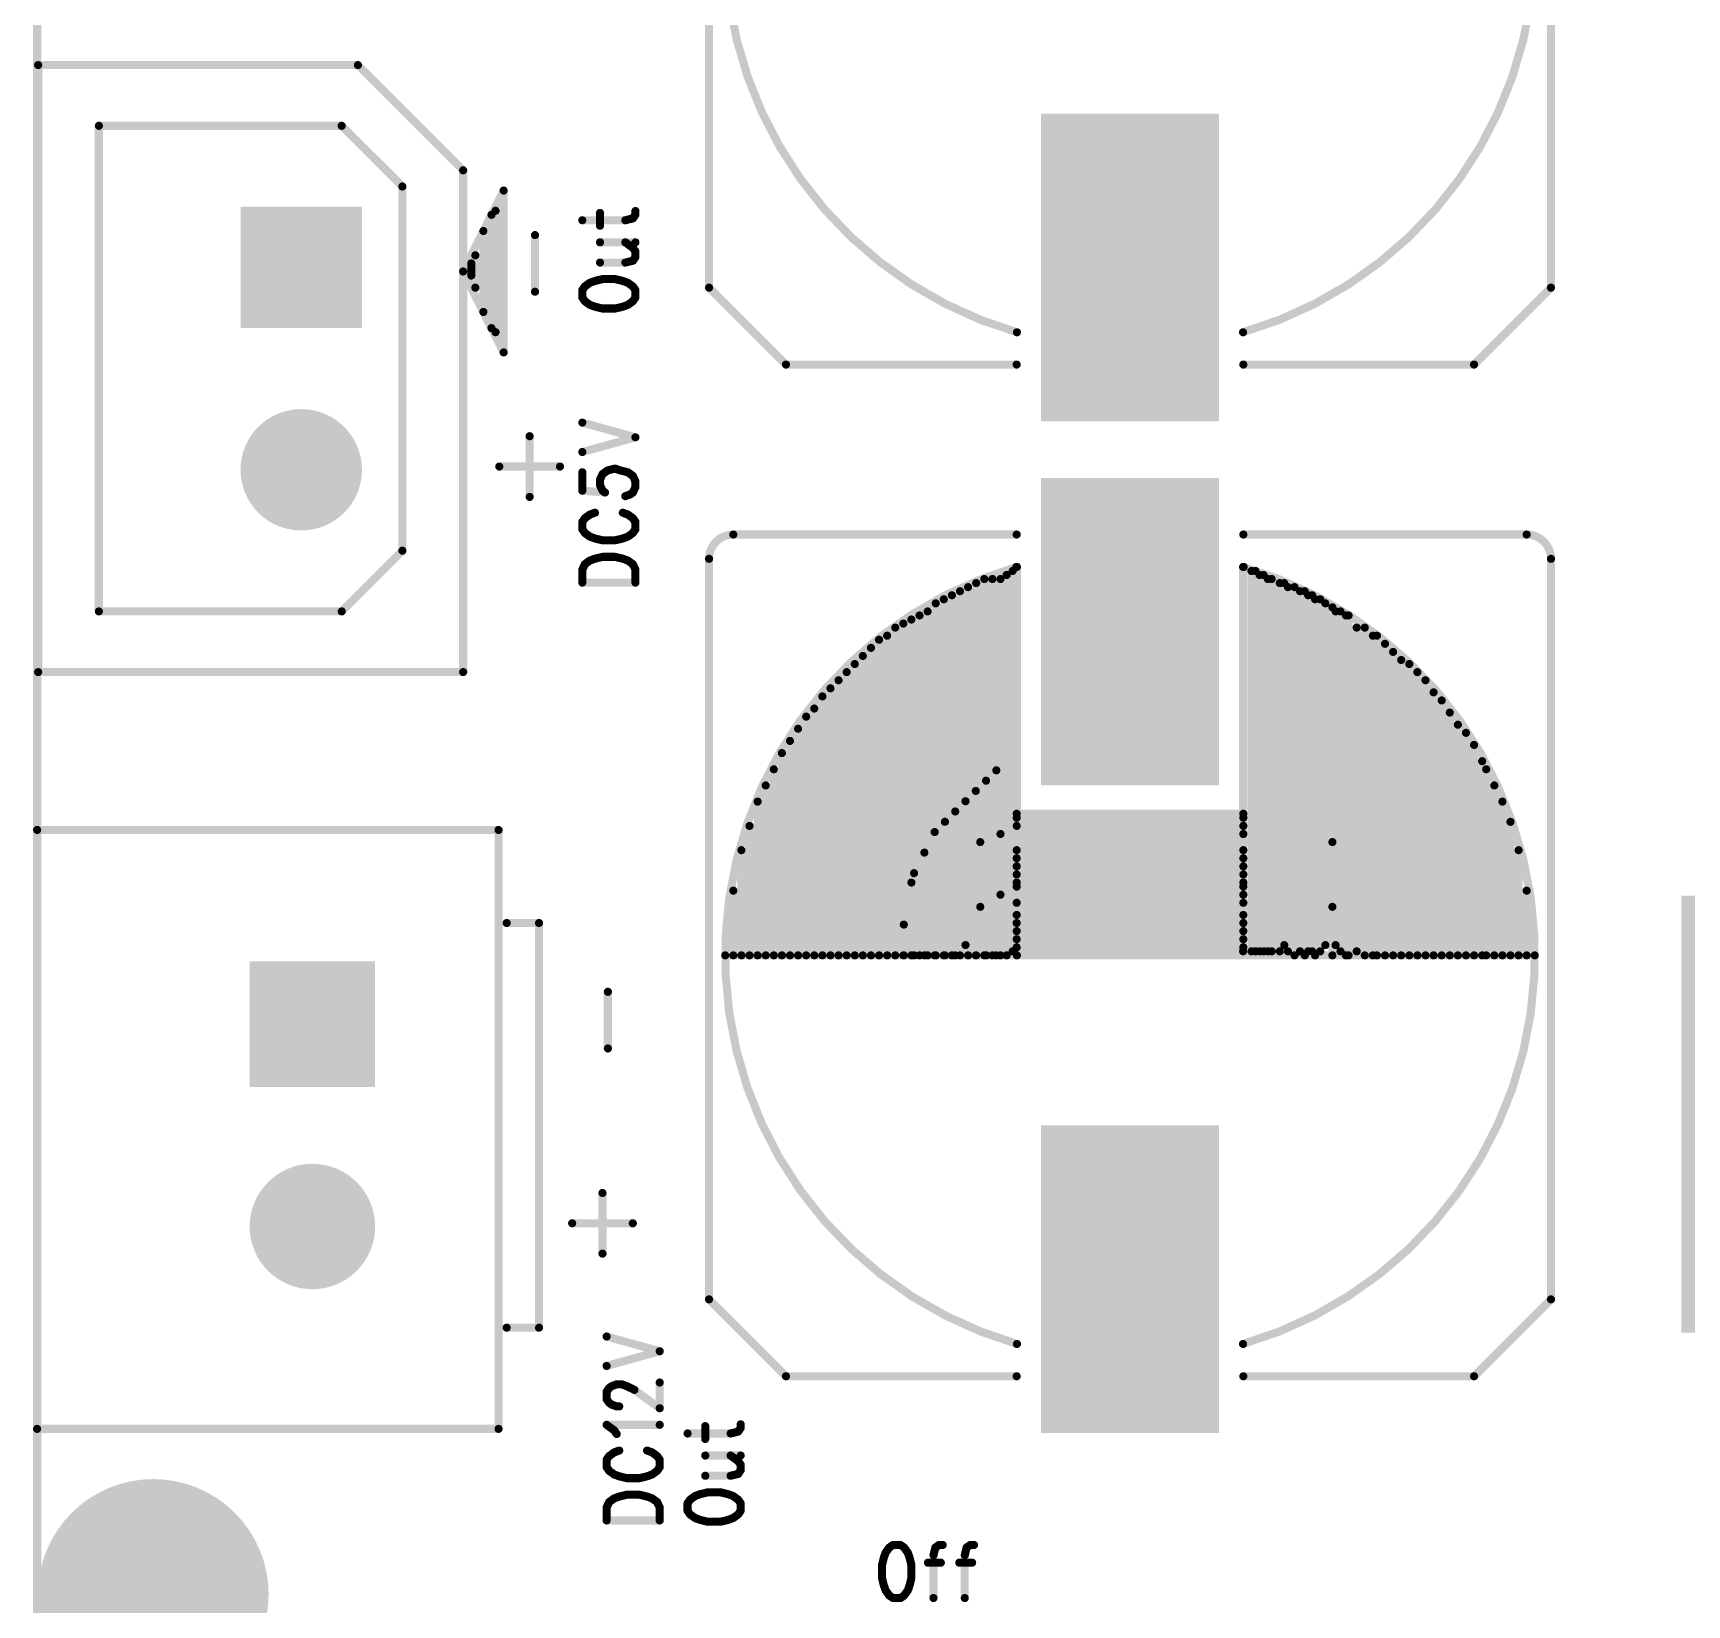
# Model space of a CAD drawing. Extents: x 97 to 206, y 100 to 175.
# Drawn here: x 99.95 to 120.38, y 140.47 to 159.9 of the extents above; entities that cross this region are included whole.
import ezdxf

# ---------------------------------------------------------------- set-up
doc = ezdxf.new("R2010")
doc.units = 0
doc.layers.get('0').update_dxf_attribs({"linetype": 'CONTINUOUS'})
doc.layers.add('MASK-TOP_PHO', color=10, linetype='CONTINUOUS')
doc.layers.add('SILK-TOP_PHO', color=9, linetype='CONTINUOUS')

# ---------------------------------------------------------------- blocks, each defined once
blk = doc.blocks.new('ROUND_1')
at = {"const_width": 0.050038}
blk.add_lwpolyline([(-0.025018, 0, 1), (0.025018, 0, 1)], format="xyb", close=True, dxfattribs=at)
blk = doc.blocks.new('ROUND_36')
at = {"const_width": 0.75006}
blk.add_lwpolyline([(-0.37503, 0, 1), (0.37503, 0, 1)], format="xyb", close=True, dxfattribs=at)
blk = doc.blocks.new('SQUARE_41')
blk.add_solid([(0.750062, 0.750062), (0.750062, -0.750062), (-0.750062, 0.750062), (-0.750062, -0.750062)])
blk = doc.blocks.new('ROUND_201')
at = {"const_width": 1.42494}
blk.add_lwpolyline([(-0.71247, 0, 1), (0.71247, 0, 1)], format="xyb", close=True, dxfattribs=at)
blk = doc.blocks.new('SQUARE_236')
blk.add_solid([(0.774954, 0.774954), (0.774954, -0.774954), (-0.774954, 0.774954), (-0.774954, -0.774954)])
blk = doc.blocks.new('ROUND_237')
at = {"const_width": 0.774954}
blk.add_lwpolyline([(-0.387476, 0, 1), (0.387476, 0, 1)], format="xyb", close=True, dxfattribs=at)
blk = doc.blocks.new('SQUARE_197')
blk.add_solid([(1.400048, 1.400048), (1.400048, -1.400048), (-1.400048, 1.400048), (-1.400048, -1.400048)])
blk = doc.blocks.new('SQUARE_227')
blk.add_solid([(1.099946, 1.099946), (1.099946, -1.099946), (-1.099946, 1.099946), (-1.099946, -1.099946)])

msp = doc.modelspace()

# ---------------------------------------------------------------- linework, layer by layer
at = {"layer": 'MASK-TOP_PHO'}
for points, const_width in [([(100.000054, 102.00005), (100.000054, 172.999908)], 0.100076), ([(113.4999, 157.80004), (113.4999, 156.200094)], 2.199892), ([(113.4999, 153.299922), (113.4999, 151.699976)], 2.199892), ([(121.708926, 147.839938), (121.708926, 145.239994)], 2.800096), ([(113.4999, 145.299938), (113.4999, 143.699992)], 2.199892)]:
    msp.add_lwpolyline(points, dxfattribs=dict(at, const_width=const_width))
at = {"layer": 'SILK-TOP_PHO', "const_width": 0.100076}
for points in [[(100.000054, 102.00005), (100.000054, 172.999908)], [(108.300012, 165.9001), (108.300012, 156.750004)], [(118.700042, 156.750004), (118.700042, 165.9001)], [(103.962708, 159.500062), (100.012754, 159.500062)], [(100.012754, 159.500062), (100.012754, 152.000204)], [(105.26268, 158.20009), (103.962708, 159.500062)], [(100.762816, 152.750012), (100.762816, 158.75)], [(100.762816, 158.75), (103.76281, 158.75)], [(103.76281, 158.75), (104.512618, 158.000192)], [(105.26268, 152.000204), (105.26268, 158.20009)], [(104.512618, 158.000192), (104.512618, 153.500074)], [(105.26268, 156.950156), (105.762806, 157.950154)], [(105.762806, 157.950154), (105.762806, 155.950158)], [(105.66273, 157.700218), (105.66273, 156.200094)], [(106.95305, 157.514798), (106.95305, 157.674056)], [(107.390692, 157.651196), (107.390692, 157.696662)], [(105.26268, 156.950156), (105.612692, 157.65018)], [(105.612692, 157.65018), (105.612692, 156.250132)], [(106.734356, 157.583124), (107.265724, 157.583124)], [(107.265724, 157.583124), (107.35945, 157.60573)], [(107.35945, 157.60573), (107.390692, 157.651196)], [(105.26268, 156.950156), (105.512616, 157.450028)], [(105.512616, 157.450028), (105.512616, 156.45003)], [(106.149902, 157.39999), (106.149902, 156.699966)], [(106.95305, 157.310328), (107.390692, 157.310328)], [(107.35945, 157.242256), (107.265724, 157.310328)], [(105.412794, 157.150054), (105.412794, 156.750004)], [(106.95305, 157.060392), (107.265724, 157.060392)], [(107.265724, 157.060392), (107.35945, 157.082998)], [(107.390692, 157.19679), (107.35945, 157.242256)], [(107.35945, 157.082998), (107.390692, 157.128464)], [(107.390692, 157.128464), (107.390692, 157.19679)], [(105.512616, 156.45003), (105.26268, 156.950156)], [(105.612692, 156.250132), (105.26268, 156.950156)], [(105.762806, 155.950158), (105.26268, 156.950156)], [(105.362756, 157.049978), (105.362756, 156.900118)], [(106.984292, 156.855922), (106.890566, 156.833062)], [(107.140502, 156.855922), (106.984292, 156.855922)], [(107.234482, 156.833062), (107.140502, 156.855922)], [(106.765598, 156.76499), (106.734356, 156.719524)], [(106.734356, 156.719524), (106.734356, 156.628592)], [(106.828082, 156.810456), (106.765598, 156.76499)], [(106.890566, 156.833062), (106.828082, 156.810456)], [(107.296966, 156.810456), (107.234482, 156.833062)], [(107.35945, 156.76499), (107.296966, 156.810456)], [(107.390692, 156.719524), (107.35945, 156.76499)], [(107.390692, 156.628592), (107.390692, 156.719524)], [(108.300012, 156.750004), (109.249972, 155.800044)], [(117.750082, 155.800044), (118.700042, 156.750004)], [(106.734356, 156.628592), (106.765598, 156.583126)], [(106.765598, 156.583126), (106.828082, 156.53766)], [(106.828082, 156.53766), (106.890566, 156.5148)], [(106.890566, 156.5148), (106.984292, 156.492194)], [(106.984292, 156.492194), (107.140502, 156.492194)], [(107.140502, 156.492194), (107.234482, 156.5148)], [(107.234482, 156.5148), (107.296966, 156.53766)], [(107.296966, 156.53766), (107.35945, 156.583126)], [(107.35945, 156.583126), (107.390692, 156.628592)], [(109.249972, 155.800044), (112.100106, 155.800044)], [(114.899948, 155.800044), (117.750082, 155.800044)], [(106.734356, 155.083002), (107.390692, 154.901138)], [(106.083862, 154.914854), (106.083862, 154.164792)], [(106.734356, 154.719528), (107.390692, 154.901138)], [(105.708704, 154.53995), (106.458766, 154.53995)], [(106.734356, 154.469338), (106.734356, 154.242262)], [(106.95305, 154.37866), (106.984292, 154.446732)], [(106.984292, 154.446732), (107.046776, 154.492198)], [(107.046776, 154.492198), (107.140502, 154.514804)], [(107.140502, 154.514804), (107.20324, 154.492198)], [(107.20324, 154.492198), (107.296966, 154.469338)], [(107.296966, 154.469338), (107.35945, 154.423872)], [(107.35945, 154.423872), (107.390692, 154.3558)], [(106.734356, 154.242262), (107.015534, 154.219402)], [(106.95305, 154.310334), (106.95305, 154.37866)], [(106.984292, 154.242262), (106.95305, 154.310334)], [(107.015534, 154.219402), (106.984292, 154.242262)], [(107.328208, 154.196796), (107.265724, 154.173936)], [(107.35945, 154.219402), (107.328208, 154.196796)], [(107.390692, 154.287728), (107.35945, 154.219402)], [(107.390692, 154.3558), (107.390692, 154.287728)], [(106.765598, 153.90114), (106.734356, 153.855928)], [(106.734356, 153.855928), (106.734356, 153.764996)], [(106.828082, 153.946606), (106.765598, 153.90114)], [(106.890566, 153.969466), (106.828082, 153.946606)], [(107.296966, 153.946606), (107.234482, 153.969466)], [(107.35945, 153.90114), (107.296966, 153.946606)], [(107.390692, 153.855928), (107.35945, 153.90114)], [(107.390692, 153.764996), (107.390692, 153.855928)], [(106.734356, 153.764996), (106.765598, 153.71953)], [(106.765598, 153.71953), (106.828082, 153.674064)], [(106.828082, 153.674064), (106.890566, 153.651204)], [(106.890566, 153.651204), (106.984292, 153.628598)], [(106.984292, 153.628598), (107.140502, 153.628598)], [(107.140502, 153.628598), (107.234482, 153.651204)], [(107.234482, 153.651204), (107.296966, 153.674064)], [(107.296966, 153.674064), (107.35945, 153.71953)], [(107.35945, 153.71953), (107.390692, 153.764996)], [(112.100106, 153.699972), (108.599986, 153.699972)], [(118.400068, 153.699972), (114.899948, 153.699972)], [(104.512618, 153.500074), (103.76281, 152.750012)], [(106.765598, 153.333196), (106.828082, 153.378408)], [(106.828082, 153.378408), (106.890566, 153.401268)], [(106.890566, 153.401268), (106.984292, 153.423874)], [(106.984292, 153.423874), (107.140502, 153.423874)], [(107.140502, 153.423874), (107.234482, 153.401268)], [(107.234482, 153.401268), (107.296966, 153.378408)], [(107.296966, 153.378408), (107.35945, 153.333196)], [(108.300012, 153.399998), (108.300012, 144.249902)], [(118.700042, 144.249902), (118.700042, 153.399998)], [(106.734356, 153.26487), (106.765598, 153.333196)], [(106.734356, 153.105866), (106.734356, 153.26487)], [(107.35945, 153.333196), (107.390692, 153.26487)], [(107.390692, 153.26487), (107.390692, 153.105866)], [(111.9759, 148.500084), (111.9759, 153.2001)], [(112.050068, 148.550122), (112.050068, 153.249884)], [(112.1029, 148.500084), (112.1029, 153.299922)], [(114.8969, 148.550884), (114.8969, 153.299922)], [(115.000024, 153.249884), (115.000024, 148.550122)], [(115.0493, 148.550884), (115.0493, 153.249884)], [(115.1001, 153.2001), (115.1001, 148.550122)], [(115.149884, 148.550122), (115.149884, 153.2001)], [(106.734356, 153.105866), (107.390692, 153.105866)], [(111.400082, 152.999948), (111.400082, 148.500084)], [(111.499904, 148.500084), (111.499904, 153.049986)], [(111.59998, 153.100024), (111.59998, 148.500084)], [(111.700056, 148.500084), (111.700056, 153.150062)], [(111.799878, 148.500084), (111.799878, 153.150062)], [(111.899954, 153.150062), (111.899954, 148.500084)], [(115.2017, 148.550884), (115.2017, 153.150062)], [(115.24996, 148.550122), (115.24996, 153.150062)], [(115.350036, 153.100024), (115.350036, 148.550122)], [(115.4049, 148.627084), (115.4049, 153.100024)], [(115.450112, 148.550122), (115.450112, 153.049986)], [(115.5319, 148.500084), (115.5319, 153.049986)], [(115.599972, 152.999948), (115.599972, 148.550122)], [(115.6589, 148.500084), (115.6589, 152.999948)], [(111.100108, 148.500084), (111.100108, 152.850088)], [(111.19993, 152.900126), (111.19993, 148.500084)], [(111.300006, 148.500084), (111.300006, 152.94991)], [(115.700048, 152.94991), (115.700048, 148.550122)], [(115.750086, 148.550122), (115.750086, 152.94991)], [(115.7859, 148.500084), (115.7859, 152.900126)], [(115.849908, 152.900126), (115.849908, 148.550122)], [(115.9129, 148.627084), (115.9129, 152.850088)], [(116.000022, 148.500084), (116.000022, 152.80005)], [(103.76281, 152.750012), (100.762816, 152.750012)], [(110.700058, 148.500084), (110.700058, 152.599898)], [(110.79988, 152.649936), (110.79988, 148.500084)], [(110.899956, 148.500084), (110.899956, 152.699974)], [(111.000032, 152.750012), (111.000032, 148.500084)], [(116.0399, 148.627084), (116.0399, 152.750012)], [(116.100098, 152.750012), (116.100098, 148.550122)], [(116.1669, 148.500084), (116.1669, 152.699974)], [(116.19992, 148.500084), (116.19992, 152.699974)], [(110.400084, 148.500084), (110.400084, 152.4)], [(110.499906, 148.500084), (110.499906, 152.450038)], [(110.599982, 148.500084), (110.599982, 152.550114)], [(116.299996, 152.550114), (116.299996, 148.550122)], [(116.400072, 148.500084), (116.400072, 152.550114)], [(116.499894, 148.500084), (116.499894, 152.450038)], [(116.549932, 148.500084), (116.549932, 152.450038)], [(110.199932, 148.500084), (110.199932, 152.200102)], [(110.300008, 148.500084), (110.300008, 152.299924)], [(116.650008, 148.500084), (116.650008, 152.349962)], [(116.750084, 148.500084), (116.750084, 152.249886)], [(116.849906, 148.500084), (116.849906, 152.150064)], [(100.012754, 152.000204), (105.26268, 152.000204)], [(110.000034, 148.500084), (110.000034, 151.99995)], [(110.10011, 148.500084), (110.10011, 152.100026)], [(116.949982, 148.500084), (116.949982, 152.100026)], [(117.050058, 148.500084), (117.050058, 151.99995)], [(109.799882, 148.500084), (109.799882, 151.800052)], [(109.899958, 148.500084), (109.899958, 151.899874)], [(117.14988, 148.500084), (117.14988, 151.899874)], [(117.249956, 148.500084), (117.249956, 151.750014)], [(109.599984, 148.500084), (109.599984, 151.550116)], [(109.70006, 148.500084), (109.70006, 151.699976)], [(117.350032, 148.500084), (117.350032, 151.649938)], [(109.499908, 148.500084), (109.499908, 151.45004)], [(117.450108, 148.500084), (117.450108, 151.500078)], [(117.54993, 148.500084), (117.54993, 151.349964)], [(109.30001, 148.500084), (109.30001, 151.150066)], [(109.400086, 148.500084), (109.400086, 151.299926)], [(117.650006, 148.500084), (117.650006, 151.249888)], [(109.199934, 148.500084), (109.199934, 150.999952)], [(117.750082, 148.500084), (117.750082, 151.100028)], [(109.100112, 148.500084), (109.100112, 150.800054)], [(111.8489, 148.500084), (111.8489, 150.786084)], [(117.849904, 148.500084), (117.849904, 150.899876)], [(117.899942, 148.500084), (117.899942, 150.800054)], [(109.000036, 148.500084), (109.000036, 150.599902)], [(111.5949, 148.500084), (111.5949, 150.532084)], [(111.7219, 148.500084), (111.7219, 150.659084)], [(118.000018, 148.500084), (118.000018, 150.599902)], [(108.89996, 148.500084), (108.89996, 150.400004)], [(111.4679, 148.627084), (111.4679, 150.405084)], [(118.100094, 148.500084), (118.100094, 150.400004)], [(111.2139, 148.500084), (111.2139, 150.151084)], [(111.3409, 148.500084), (111.3409, 150.278084)], [(114.899948, 150.24989), (112.100106, 150.24989)], [(114.899948, 150.200106), (112.100106, 150.200106)], [(118.199916, 148.500084), (118.199916, 150.150068)], [(100.000054, 150.049992), (100.000054, 142.649956)], [(105.700068, 150.049992), (100.000054, 150.049992)], [(105.700068, 142.649956), (105.700068, 150.049992)], [(108.799884, 148.500084), (108.799884, 150.10003)], [(111.0869, 148.500084), (111.0869, 150.024084)], [(114.899948, 149.999954), (111.899954, 149.999954)], [(114.899948, 150.10003), (112.100106, 150.10003)], [(108.700062, 148.500084), (108.700062, 149.800056)], [(110.9599, 148.500084), (110.9599, 149.770084)], [(116.000022, 149.899878), (111.650018, 149.899878)], [(114.899948, 149.800056), (112.100106, 149.800056)], [(114.899948, 149.69998), (112.100106, 149.69998)], [(118.299992, 148.500084), (118.299992, 149.800056)], [(110.8329, 148.500084), (110.8329, 149.516084)], [(114.899948, 149.599904), (112.100106, 149.599904)], [(114.899948, 149.500082), (112.100106, 149.500082)], [(108.599986, 148.500084), (108.599986, 149.29993)], [(110.79988, 148.500084), (110.79988, 149.400006)], [(114.899948, 149.400006), (112.100106, 149.400006)], [(114.899948, 149.349968), (112.100106, 149.349968)], [(118.400068, 148.500084), (118.400068, 149.29993)], [(116.000022, 149.100032), (111.650018, 149.100032)], [(114.899948, 149.249892), (111.899954, 149.249892)], [(114.899948, 149.15007), (112.100106, 149.15007)], [(105.79989, 148.89988), (106.19994, 148.89988)], [(106.19994, 148.89988), (106.19994, 143.89989)], [(110.7059, 148.500084), (110.7059, 148.881084)], [(114.899948, 148.999956), (112.100106, 148.999956)], [(114.899948, 148.89988), (112.100106, 148.89988)], [(114.899948, 148.800058), (112.100106, 148.800058)], [(114.899948, 148.699982), (112.100106, 148.699982)], [(118.49989, 148.500084), (108.49991, 148.500084)], [(114.899948, 148.599906), (112.100106, 148.599906)], [(107.050078, 148.049996), (107.050078, 147.349972)], [(106.983784, 145.56486), (106.983784, 144.814798)], [(106.60888, 145.189956), (107.358688, 145.189956)], [(108.300012, 144.249902), (109.249972, 143.299942)], [(117.750082, 143.299942), (118.700042, 144.249902)], [(106.19994, 143.89989), (105.79989, 143.89989)], [(107.03433, 143.790924), (107.690666, 143.60906)], [(107.03433, 143.427196), (107.690666, 143.60906)], [(107.065572, 143.154654), (107.096814, 143.17726)], [(107.096814, 143.17726), (107.159298, 143.20012)], [(107.159298, 143.20012), (107.221782, 143.20012)], [(107.221782, 143.20012), (107.284266, 143.17726)], [(107.284266, 143.17726), (107.378246, 143.131794)], [(107.690666, 142.904464), (107.690666, 143.222726)], [(109.249972, 143.299942), (112.100106, 143.299942)], [(114.899948, 143.299942), (117.750082, 143.299942)], [(107.03433, 143.109188), (107.065572, 143.154654)], [(107.03433, 143.018256), (107.03433, 143.109188)], [(107.065572, 142.97279), (107.03433, 143.018256)], [(107.096814, 142.94993), (107.065572, 142.97279)], [(107.378246, 143.131794), (107.690666, 142.904464)], [(107.159298, 142.927324), (107.096814, 142.94993)], [(107.19054, 142.927324), (107.159298, 142.927324)], [(100.000054, 142.649956), (105.700068, 142.649956)], [(107.128056, 142.631922), (107.03433, 142.699994)], [(107.03433, 142.699994), (107.690666, 142.699994)], [(107.159298, 142.586456), (107.128056, 142.631922)], [(108.034328, 142.59306), (108.565696, 142.59306)], [(108.253022, 142.524988), (108.253022, 142.683992)], [(108.565696, 142.59306), (108.659422, 142.61592)], [(108.659422, 142.61592), (108.690664, 142.661386)], [(108.690664, 142.661386), (108.690664, 142.706852)], [(107.128056, 142.359126), (107.065572, 142.31366)], [(107.19054, 142.381732), (107.128056, 142.359126)], [(107.59694, 142.359126), (107.534456, 142.381732)], [(107.659424, 142.31366), (107.59694, 142.359126)], [(107.065572, 142.31366), (107.03433, 142.268194)], [(107.03433, 142.268194), (107.03433, 142.177262)], [(107.03433, 142.177262), (107.065572, 142.131796)], [(107.690666, 142.268194), (107.659424, 142.31366)], [(107.659424, 142.131796), (107.690666, 142.177262)], [(107.690666, 142.177262), (107.690666, 142.268194)], [(108.253022, 142.320518), (108.690664, 142.320518)], [(108.659422, 142.252192), (108.565696, 142.320518)], [(108.690664, 142.206726), (108.659422, 142.252192)], [(108.659422, 142.093188), (108.690664, 142.138654)], [(108.690664, 142.138654), (108.690664, 142.206726)], [(107.065572, 142.131796), (107.128056, 142.08633)], [(107.128056, 142.08633), (107.19054, 142.063724)], [(107.19054, 142.063724), (107.284266, 142.040864)], [(107.284266, 142.040864), (107.44073, 142.040864)], [(107.44073, 142.040864), (107.534456, 142.063724)], [(107.534456, 142.063724), (107.59694, 142.08633)], [(107.59694, 142.08633), (107.659424, 142.131796)], [(108.253022, 142.070328), (108.565696, 142.070328)], [(108.565696, 142.070328), (108.659422, 142.093188)], [(107.03433, 141.67739), (107.065572, 141.745462)], [(107.065572, 141.745462), (107.128056, 141.790928)], [(107.128056, 141.790928), (107.19054, 141.813534)], [(107.19054, 141.813534), (107.284266, 141.836394)], [(107.284266, 141.836394), (107.44073, 141.836394)], [(107.44073, 141.836394), (107.534456, 141.813534)], [(107.534456, 141.813534), (107.59694, 141.790928)], [(107.59694, 141.790928), (107.659424, 141.745462)], [(107.659424, 141.745462), (107.690666, 141.67739)], [(108.06557, 141.774926), (108.034328, 141.72946)], [(108.128054, 141.820392), (108.06557, 141.774926)], [(108.190538, 141.843252), (108.128054, 141.820392)], [(108.284264, 141.865858), (108.190538, 141.843252)], [(108.440728, 141.865858), (108.284264, 141.865858)], [(108.534454, 141.843252), (108.440728, 141.865858)], [(108.596938, 141.820392), (108.534454, 141.843252)], [(108.659422, 141.774926), (108.596938, 141.820392)], [(108.690664, 141.72946), (108.659422, 141.774926)], [(107.03433, 141.518132), (107.03433, 141.67739)], [(107.690666, 141.67739), (107.690666, 141.518132)], [(108.034328, 141.72946), (108.034328, 141.638528)], [(108.034328, 141.638528), (108.06557, 141.593062)], [(108.06557, 141.593062), (108.128054, 141.54785)], [(108.128054, 141.54785), (108.190538, 141.52499)], [(108.534454, 141.52499), (108.596938, 141.54785)], [(108.596938, 141.54785), (108.659422, 141.593062)], [(108.659422, 141.593062), (108.690664, 141.638528)], [(108.690664, 141.638528), (108.690664, 141.72946)], [(107.03433, 141.518132), (107.690666, 141.518132)], [(108.190538, 141.52499), (108.284264, 141.502384)], [(108.284264, 141.502384), (108.440728, 141.502384)], [(108.440728, 141.502384), (108.534454, 141.52499)], [(110.481872, 141.121892), (110.459012, 141.059408)], [(110.527338, 141.184376), (110.481872, 141.121892)], [(110.572804, 141.215618), (110.527338, 141.184376)], [(110.663736, 141.215618), (110.572804, 141.215618)], [(110.709202, 141.184376), (110.663736, 141.215618)], [(110.754668, 141.121892), (110.709202, 141.184376)], [(110.777274, 141.059408), (110.754668, 141.121892)], [(111.095536, 141.184376), (111.072676, 141.09065)], [(111.141002, 141.215618), (111.095536, 141.184376)], [(111.186468, 141.215618), (111.141002, 141.215618)], [(111.48187, 141.184376), (111.45901, 141.09065)], [(111.527336, 141.215618), (111.48187, 141.184376)], [(111.572802, 141.215618), (111.527336, 141.215618)], [(110.459012, 141.059408), (110.436406, 140.965682)], [(110.436406, 140.965682), (110.436406, 140.809472)], [(110.79988, 140.965682), (110.777274, 141.059408)], [(110.79988, 140.809472), (110.79988, 140.965682)], [(111.004604, 140.996924), (111.163608, 140.996924)], [(111.072676, 141.09065), (111.072676, 140.559282)], [(111.390938, 140.996924), (111.549942, 140.996924)], [(111.45901, 141.09065), (111.45901, 140.559282)], [(110.436406, 140.809472), (110.459012, 140.715746)], [(110.459012, 140.715746), (110.481872, 140.653008)], [(110.754668, 140.653008), (110.777274, 140.715746)], [(110.777274, 140.715746), (110.79988, 140.809472)], [(110.481872, 140.653008), (110.527338, 140.590524)], [(110.527338, 140.590524), (110.572804, 140.559282)], [(110.572804, 140.559282), (110.663736, 140.559282)], [(110.663736, 140.559282), (110.709202, 140.590524)], [(110.709202, 140.590524), (110.754668, 140.653008)]]:
    msp.add_lwpolyline(points, dxfattribs=at)
for points in [[(112.09528, 165.798754, 0.7501249), (112.103662, 156.198824)], [(114.896138, 156.198824, 0.7501624), (114.90452, 165.798754)], [(108.599986, 153.699972, 0.4142136), (108.300012, 153.399998)], [(118.700042, 153.399998, 0.4142136), (118.400068, 153.699972)], [(112.09528, 153.298652, 0.7501194), (112.103662, 143.698976)], [(114.896138, 143.698976, 0.7501569), (114.90452, 153.298652)]]:
    msp.add_lwpolyline(points, format="xyb", dxfattribs=at)

# ---------------------------------------------------------------- block references
at = {"layer": 'MASK-TOP_PHO'}
for name, p in [('SQUARE_227', (113.4999, 157.80004)), ('SQUARE_41', (103.262684, 157.000194)), ('SQUARE_227', (113.4999, 156.200094)), ('ROUND_36', (103.262684, 154.500072)), ('SQUARE_227', (113.4999, 153.299922)), ('SQUARE_227', (113.4999, 151.699976)), ('SQUARE_197', (121.708926, 147.839938)), ('SQUARE_236', (103.400098, 147.649946)), ('SQUARE_197', (121.708926, 145.239994)), ('SQUARE_227', (113.4999, 145.299938)), ('ROUND_237', (103.400098, 145.150078)), ('SQUARE_227', (113.4999, 143.699992)), ('ROUND_201', (101.4349, 140.605002))]:
    msp.add_blockref(name, p, dxfattribs=at)
at = {"layer": 'SILK-TOP_PHO'}
for p in [(100.012754, 159.500062), (103.962708, 159.500062), (100.762816, 158.75), (103.76281, 158.75), (103.76281, 158.75), (105.26268, 158.20009), (105.26268, 158.20009), (104.512618, 158.000192), (105.762806, 157.950154), (105.66273, 157.700218), (106.95305, 157.674056), (107.390692, 157.696662), (105.612692, 157.65018), (106.734356, 157.583124), (106.95305, 157.514798), (107.265724, 157.583124), (107.35945, 157.60573), (107.390692, 157.651196), (105.512616, 157.450028), (106.149902, 157.39999), (106.95305, 157.310328), (107.265724, 157.310328), (107.390692, 157.310328), (105.412794, 157.150054), (106.95305, 157.060392), (107.265724, 157.060392), (107.35945, 157.242256), (107.35945, 157.082998), (107.390692, 157.19679), (107.390692, 157.128464), (105.26268, 156.950156), (105.26268, 156.950156), (105.26268, 156.950156), (105.26268, 156.950156), (105.26268, 156.950156), (105.362756, 157.049978), (105.362756, 156.900118), (106.984292, 156.855922), (107.140502, 156.855922), (105.412794, 156.750004), (106.149902, 156.699966), (106.734356, 156.719524), (106.765598, 156.76499), (106.828082, 156.810456), (106.890566, 156.833062), (107.234482, 156.833062), (107.296966, 156.810456), (107.35945, 156.76499), (107.390692, 156.719524), (108.300012, 156.750004), (118.700042, 156.750004), (105.512616, 156.45003), (106.734356, 156.628592), (106.734356, 156.628592), (106.765598, 156.583126), (106.828082, 156.53766), (106.890566, 156.5148), (106.984292, 156.492194), (107.140502, 156.492194), (107.234482, 156.5148), (107.296966, 156.53766), (107.35945, 156.583126), (107.390692, 156.628592), (105.612692, 156.250132), (105.66273, 156.200094), (112.103662, 156.198824), (114.896138, 156.198824), (105.762806, 155.950158), (109.249972, 155.800044), (112.100106, 155.800044), (114.899948, 155.800044), (117.750082, 155.800044), (106.734356, 155.083002), (106.083862, 154.914854), (107.390692, 154.901138), (107.390692, 154.901138), (106.734356, 154.719528), (105.708704, 154.53995), (106.458766, 154.53995), (106.734356, 154.469338), (106.984292, 154.446732), (107.046776, 154.492198), (107.140502, 154.514804), (107.20324, 154.492198), (107.296966, 154.469338), (107.35945, 154.423872), (106.734356, 154.242262), (106.95305, 154.37866), (106.95305, 154.310334), (106.984292, 154.242262), (107.015534, 154.219402), (107.328208, 154.196796), (107.35945, 154.219402), (107.390692, 154.3558), (107.390692, 154.287728), (106.083862, 154.164792), (107.265724, 154.173936), (106.734356, 153.855928), (106.765598, 153.90114), (106.828082, 153.946606), (106.890566, 153.969466), (107.234482, 153.969466), (107.296966, 153.946606), (107.35945, 153.90114), (107.390692, 153.855928), (106.734356, 153.764996), (106.765598, 153.71953), (106.828082, 153.674064), (106.890566, 153.651204), (106.984292, 153.628598), (107.140502, 153.628598), (107.234482, 153.651204), (107.296966, 153.674064), (107.35945, 153.71953), (107.390692, 153.764996), (108.599986, 153.699972), (108.599986, 153.699972), (112.100106, 153.699972), (114.899948, 153.699972), (118.400068, 153.699972), (118.400068, 153.699972), (104.512618, 153.500074), (106.828082, 153.378408), (106.828082, 153.378408), (106.890566, 153.401268), (106.984292, 153.423874), (107.140502, 153.423874), (107.234482, 153.401268), (107.296966, 153.378408), (107.296966, 153.378408), (108.300012, 153.399998), (108.300012, 153.399998), (118.700042, 153.399998), (118.700042, 153.399998), (106.734356, 153.26487), (106.765598, 153.333196), (107.35945, 153.333196), (107.390692, 153.26487), (111.9759, 153.2001), (112.050068, 153.249884), (112.09528, 153.298652), (112.1029, 153.299922), (114.8969, 153.299922), (114.90452, 153.298652), (115.000024, 153.249884), (115.0493, 153.249884), (115.1001, 153.2001), (115.149884, 153.2001), (106.734356, 153.105866), (106.734356, 153.105866), (107.390692, 153.105866), (107.390692, 153.105866), (111.400082, 152.999948), (111.499904, 153.049986), (111.59998, 153.100024), (111.700056, 153.150062), (111.799878, 153.150062), (111.899954, 153.150062), (115.2017, 153.150062), (115.24996, 153.150062), (115.350036, 153.100024), (115.4049, 153.100024), (115.450112, 153.049986), (115.5319, 153.049986), (115.599972, 152.999948), (115.6589, 152.999948), (111.100108, 152.850088), (111.19993, 152.900126), (111.300006, 152.94991), (115.700048, 152.94991), (115.750086, 152.94991), (115.7859, 152.900126), (115.849908, 152.900126), (115.9129, 152.850088), (116.000022, 152.80005), (100.762816, 152.750012), (103.76281, 152.750012), (110.700058, 152.599898), (110.79988, 152.649936), (110.899956, 152.699974), (111.000032, 152.750012), (116.0399, 152.750012), (116.100098, 152.750012), (116.1669, 152.699974), (116.19992, 152.699974), (110.400084, 152.4), (110.499906, 152.450038), (110.599982, 152.550114), (116.299996, 152.550114), (116.400072, 152.550114), (116.499894, 152.450038), (116.549932, 152.450038), (110.199932, 152.200102), (110.300008, 152.299924), (116.650008, 152.349962), (116.750084, 152.249886), (116.849906, 152.150064), (100.012754, 152.000204), (105.26268, 152.000204), (110.000034, 151.99995), (110.10011, 152.100026), (116.949982, 152.100026), (117.050058, 151.99995), (109.799882, 151.800052), (109.899958, 151.899874), (117.14988, 151.899874), (117.249956, 151.750014), (109.599984, 151.550116), (109.70006, 151.699976), (117.350032, 151.649938), (109.499908, 151.45004), (117.450108, 151.500078), (117.54993, 151.349964), (109.30001, 151.150066), (109.400086, 151.299926), (117.650006, 151.249888), (109.199934, 150.999952), (117.750082, 151.100028), (109.100112, 150.800054), (111.8489, 150.786084), (117.849904, 150.899876), (117.899942, 150.800054), (109.000036, 150.599902), (111.5949, 150.532084), (111.7219, 150.659084), (118.000018, 150.599902), (108.89996, 150.400004), (111.4679, 150.405084), (118.100094, 150.400004), (111.2139, 150.151084), (111.3409, 150.278084), (112.100106, 150.24989), (112.100106, 150.200106), (114.899948, 150.24989), (114.899948, 150.200106), (118.199916, 150.150068), (100.000054, 150.049992), (100.000054, 150.049992), (105.700068, 150.049992), (108.799884, 150.10003), (111.0869, 150.024084), (111.899954, 149.999954), (112.100106, 150.10003), (114.899948, 150.10003), (114.899948, 149.999954), (108.700062, 149.800056), (110.9599, 149.770084), (111.650018, 149.899878), (112.100106, 149.800056), (112.100106, 149.69998), (114.899948, 149.800056), (114.899948, 149.69998), (116.000022, 149.899878), (118.299992, 149.800056), (110.8329, 149.516084), (112.100106, 149.599904), (112.100106, 149.500082), (114.899948, 149.599904), (114.899948, 149.500082), (108.599986, 149.29993), (110.79988, 149.400006), (112.100106, 149.400006), (112.100106, 149.349968), (114.899948, 149.400006), (114.899948, 149.349968), (118.400068, 149.29993), (111.650018, 149.100032), (111.899954, 149.249892), (112.100106, 149.15007), (114.899948, 149.249892), (114.899948, 149.15007), (116.000022, 149.100032), (105.79989, 148.89988), (106.19994, 148.89988), (110.7059, 148.881084), (112.100106, 148.999956), (112.100106, 148.89988), (114.899948, 148.999956), (114.899948, 148.89988), (112.100106, 148.800058), (112.100106, 148.699982), (114.899948, 148.800058), (114.899948, 148.699982), (108.49991, 148.500084), (108.599986, 148.500084), (108.700062, 148.500084), (108.799884, 148.500084), (108.89996, 148.500084), (109.000036, 148.500084), (109.100112, 148.500084), (109.199934, 148.500084), (109.30001, 148.500084), (109.400086, 148.500084), (109.499908, 148.500084), (109.599984, 148.500084), (109.70006, 148.500084), (109.799882, 148.500084), (109.899958, 148.500084), (110.000034, 148.500084), (110.10011, 148.500084), (110.199932, 148.500084), (110.300008, 148.500084), (110.400084, 148.500084), (110.499906, 148.500084), (110.599982, 148.500084), (110.700058, 148.500084), (110.7059, 148.500084), (110.79988, 148.500084), (110.79988, 148.500084), (110.8329, 148.500084), (110.899956, 148.500084), (110.9599, 148.500084), (111.000032, 148.500084), (111.0869, 148.500084), (111.100108, 148.500084), (111.19993, 148.500084), (111.2139, 148.500084), (111.300006, 148.500084), (111.3409, 148.500084), (111.400082, 148.500084), (111.4679, 148.627084), (111.499904, 148.500084), (111.5949, 148.500084), (111.59998, 148.500084), (111.700056, 148.500084), (111.7219, 148.500084), (111.799878, 148.500084), (111.8489, 148.500084), (111.899954, 148.500084), (111.9759, 148.500084), (112.050068, 148.550122), (112.100106, 148.599906), (112.1029, 148.500084), (114.8969, 148.550884), (114.899948, 148.599906), (115.000024, 148.550122), (115.0493, 148.550884), (115.1001, 148.550122), (115.149884, 148.550122), (115.2017, 148.550884), (115.24996, 148.550122), (115.350036, 148.550122), (115.4049, 148.627084), (115.450112, 148.550122), (115.5319, 148.500084), (115.599972, 148.550122), (115.6589, 148.500084), (115.700048, 148.550122), (115.750086, 148.550122), (115.7859, 148.500084), (115.849908, 148.550122), (115.9129, 148.627084), (116.000022, 148.500084), (116.0399, 148.627084), (116.100098, 148.550122), (116.1669, 148.500084), (116.19992, 148.500084), (116.299996, 148.550122), (116.400072, 148.500084), (116.499894, 148.500084), (116.549932, 148.500084), (116.650008, 148.500084), (116.750084, 148.500084), (116.849906, 148.500084), (116.949982, 148.500084), (117.050058, 148.500084), (117.14988, 148.500084), (117.249956, 148.500084), (117.350032, 148.500084), (117.450108, 148.500084), (117.54993, 148.500084), (117.650006, 148.500084), (117.750082, 148.500084), (117.849904, 148.500084), (117.899942, 148.500084), (118.000018, 148.500084), (118.100094, 148.500084), (118.199916, 148.500084), (118.299992, 148.500084), (118.400068, 148.500084), (118.49989, 148.500084), (107.050078, 148.049996), (107.050078, 147.349972), (106.983784, 145.56486), (106.60888, 145.189956), (107.358688, 145.189956), (106.983784, 144.814798), (108.300012, 144.249902), (118.700042, 144.249902), (105.79989, 143.89989), (106.19994, 143.89989), (107.03433, 143.790924), (107.690666, 143.60906), (107.690666, 143.60906), (112.103662, 143.698976), (114.896138, 143.698976), (107.03433, 143.427196), (107.096814, 143.17726), (107.159298, 143.20012), (107.221782, 143.20012), (107.284266, 143.17726), (107.690666, 143.222726), (109.249972, 143.299942), (112.100106, 143.299942), (114.899948, 143.299942), (117.750082, 143.299942), (107.03433, 143.109188), (107.03433, 143.018256), (107.065572, 143.154654), (107.065572, 142.97279), (107.378246, 143.131794), (107.096814, 142.94993), (107.159298, 142.927324), (107.19054, 142.927324), (107.690666, 142.904464), (100.000054, 142.649956), (105.700068, 142.649956), (107.03433, 142.699994), (107.128056, 142.631922), (107.159298, 142.586456), (107.690666, 142.699994), (108.034328, 142.59306), (108.253022, 142.683992), (108.565696, 142.59306), (108.659422, 142.61592), (108.690664, 142.706852), (108.690664, 142.661386), (107.128056, 142.359126), (107.19054, 142.381732), (107.534456, 142.381732), (107.59694, 142.359126), (108.253022, 142.524988), (107.03433, 142.268194), (107.03433, 142.177262), (107.065572, 142.31366), (107.659424, 142.31366), (107.690666, 142.268194), (107.690666, 142.177262), (108.253022, 142.320518), (108.565696, 142.320518), (108.659422, 142.252192), (108.690664, 142.320518), (108.690664, 142.206726), (108.690664, 142.138654), (107.065572, 142.131796), (107.128056, 142.08633), (107.19054, 142.063724), (107.284266, 142.040864), (107.44073, 142.040864), (107.534456, 142.063724), (107.59694, 142.08633), (107.659424, 142.131796), (108.253022, 142.070328), (108.565696, 142.070328), (108.565696, 142.070328), (108.659422, 142.093188), (107.065572, 141.745462), (107.128056, 141.790928), (107.19054, 141.813534), (107.284266, 141.836394), (107.44073, 141.836394), (107.534456, 141.813534), (107.59694, 141.790928), (107.659424, 141.745462), (108.06557, 141.774926), (108.128054, 141.820392), (108.190538, 141.843252), (108.284264, 141.865858), (108.440728, 141.865858), (108.534454, 141.843252), (108.596938, 141.820392), (108.659422, 141.774926), (107.03433, 141.67739), (107.690666, 141.67739), (108.034328, 141.72946), (108.034328, 141.638528), (108.034328, 141.638528), (108.06557, 141.593062), (108.128054, 141.54785), (108.596938, 141.54785), (108.659422, 141.593062), (108.690664, 141.72946), (108.690664, 141.638528), (107.03433, 141.518132), (107.03433, 141.518132), (107.690666, 141.518132), (107.690666, 141.518132), (108.190538, 141.52499), (108.284264, 141.502384), (108.440728, 141.502384), (108.534454, 141.52499), (110.481872, 141.121892), (110.527338, 141.184376), (110.572804, 141.215618), (110.572804, 141.215618), (110.663736, 141.215618), (110.709202, 141.184376), (110.754668, 141.121892), (111.095536, 141.184376), (111.141002, 141.215618), (111.186468, 141.215618), (111.48187, 141.184376), (111.527336, 141.215618), (111.572802, 141.215618), (110.436406, 140.965682), (110.459012, 141.059408), (110.777274, 141.059408), (110.79988, 140.965682), (111.004604, 140.996924), (111.072676, 141.09065), (111.163608, 140.996924), (111.390938, 140.996924), (111.45901, 141.09065), (111.549942, 140.996924), (110.436406, 140.809472), (110.459012, 140.715746), (110.777274, 140.715746), (110.79988, 140.809472), (110.481872, 140.653008), (110.527338, 140.590524), (110.572804, 140.559282), (110.663736, 140.559282), (110.709202, 140.590524), (110.754668, 140.653008), (111.072676, 140.559282), (111.45901, 140.559282)]:
    msp.add_blockref('ROUND_1', p, dxfattribs=at)

doc.saveas('drawing.dxf')
